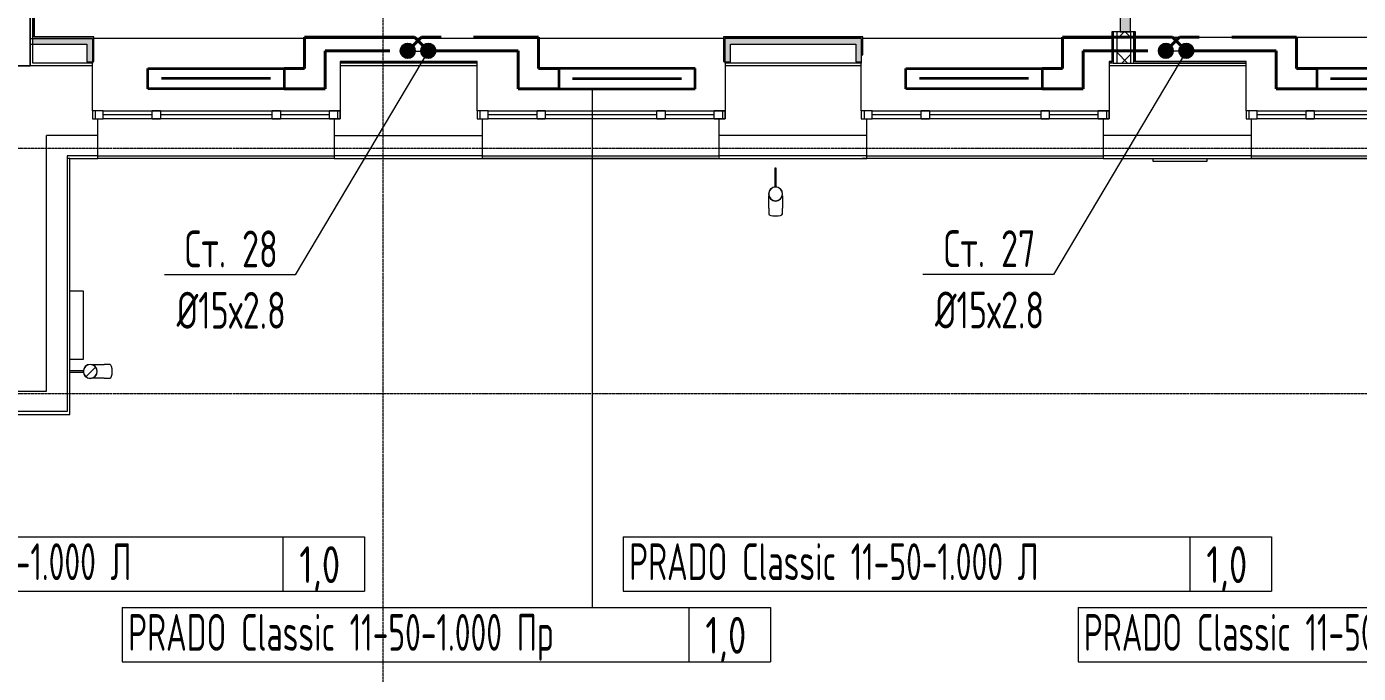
# Model space of a CAD drawing. Header units: millimetres. Extents: x -3929 to 624051, y 52832 to 514950.
# Drawn here: x 179190 to 188967, y 321869 to 326614 of the extents above; entities that cross this region are included whole.
import ezdxf
from ezdxf import colors
from ezdxf.entities.mleader import LeaderData, LeaderLine
from ezdxf.enums import TextEntityAlignment as Align
from ezdxf.math import Vec2, Vec3

# ---------------------------------------------------------------- set-up
doc = ezdxf.new("R2010")
doc.units = ezdxf.units.MM
for name, pattern in [('ADSK_Линия сетки', [25, 20, -2.5, 0, -2.5]), ('ADSK_Штриховая_ш2 п1', [3, 2, -1]), ('Hidden', [7.14375, 4.7625, -2.38125])]:
    doc.linetypes.add(name, pattern=pattern)
for name, color, linetype, lineweight in [('_ Окна', 7, 'Continuous', 9), ('Обобщенные модели', 7, 'Continuous', 18), ('ОВ-О-Оборудование', 32, 'Continuous', 35), ('ОВ-ТЕКСТ', 7, 'Continuous', 25), ('Окна', 7, 'Continuous', 9), ('Оси', 253, 'Continuous', 9), ('Перекрытие', 7, 'Continuous', 18), ('Стены внутренние', 7, 'Continuous', 18), ('Стены наружные', 7, 'Continuous', 18), ('Стены несущие', 7, 'Continuous', 30), ('Стены отделка', 7, 'Continuous', 30), ('Стены штриховка', 7, 'Continuous', 9), ('Узлы', 7, 'Continuous', 18)]:
    doc.layers.add(name, color=color, linetype=linetype, lineweight=lineweight)
doc.layers.add('Линии', color=7, linetype='Continuous', lineweight=9, true_color=0x00a600)
for name, color, linetype in [('ПРИБОРЫ', 3, 'Continuous'), ('статистика приборов', 252, 'Continuous'), ('стояки', 7, 'Continuous')]:
    doc.layers.add(name, color=color, linetype=linetype)
doc.layers.add('т11.1', color=1, linetype='Continuous', true_color=0xff0000)
doc.layers.add('т21.1', color=5, linetype='Continuous', true_color=0x0000ff)
doc.styles.add('СТИЛЬ', font='simplex.shx', dxfattribs={"width": 0.65})

# ---------------------------------------------------------------- blocks, each defined once
blk = doc.blocks.new('*U2874')
at = {"layer": 'ОВ-О-Оборудование', "color": 32, "ltscale": 0.1, "true_color": 0xcd6928}
for p, q in [((500, 75), (-500, 75)), ((-500, 75), (-500, -75)), ((-400, 0), (400, 0)), ((500, -75), (500, 75)), ((-500, -75), (500, -75))]:
    blk.add_line(p, q, dxfattribs=at)
blk = doc.blocks.new('3 этаж')
at = {"layer": 'Стены внутренние', "lineweight": 0}
for points in [[(370412, -83729.2), (370412, -83689.2), (369975.6, -83689.2), (369976.1, -83729.2), (370372, -83729.2)], [(370412, -83859.2), (370412, -83729.2), (370372, -83729.2), (370372, -83859.2)], [(375097, -83859.2), (375097, -83689.2), (375057, -83689.2), (375057, -83859.2)], [(375097, -83729.2), (376057, -83729.2), (376057, -83689.2), (375097, -83689.2), (375097, -83712)], [(376057, -83859.2), (376057, -83729.2), (376017, -83729.2), (376017, -83859.2)]]:
    blk.add_hatch(color=253, dxfattribs=at).paths.add_polyline_path(points)
at = {"layer": 'Узлы', "lineweight": 0}
blk.add_hatch(color=253, dxfattribs=at).paths.add_polyline_path([(378032, -83639.2), (378032, -78639.2), (377956.4, -78639.2), (377956.4, -83639.2)])
at = {"layer": '_ Окна', "color": 253, "lineweight": 0}
for p, q in [((370492, -84219.2), (370412, -84219.2)), ((370412, -84219.2), (370412, -84279.2)), ((370432, -84219.2), (370432, -84279.2)), ((370492, -84279.2), (370492, -84219.2)), ((370852, -84249.2), (370492, -84249.2)), ((370852, -84279.2), (370852, -84219.2)), ((370852, -84219.2), (370912, -84219.2)), ((370912, -84219.2), (370912, -84279.2)), ((371732, -84249.2), (370912, -84249.2)), ((371732, -84279.2), (371732, -84219.2)), ((371732, -84219.2), (371792, -84219.2)), ((371792, -84219.2), (371792, -84279.2)), ((372152, -84249.2), (371792, -84249.2)), ((372152, -84279.2), (372152, -84219.2)), ((372152, -84219.2), (372232, -84219.2)), ((372212, -84219.2), (372212, -84279.2)), ((372232, -84219.2), (372232, -84279.2)), ((373317, -84219.2), (373237, -84219.2)), ((373237, -84219.2), (373237, -84279.2)), ((373257, -84219.2), (373257, -84279.2)), ((373317, -84279.2), (373317, -84219.2)), ((373677, -84249.2), (373317, -84249.2)), ((373677, -84279.2), (373677, -84219.2)), ((373677, -84219.2), (373737, -84219.2)), ((373737, -84219.2), (373737, -84279.2)), ((374557, -84249.2), (373737, -84249.2)), ((374557, -84279.2), (374557, -84219.2)), ((374557, -84219.2), (374617, -84219.2)), ((374617, -84219.2), (374617, -84279.2)), ((374977, -84249.2), (374617, -84249.2)), ((374977, -84279.2), (374977, -84219.2)), ((374977, -84219.2), (375057, -84219.2)), ((375037, -84219.2), (375037, -84279.2)), ((375057, -84219.2), (375057, -84279.2)), ((376137, -84219.2), (376057, -84219.2)), ((376057, -84219.2), (376057, -84279.2)), ((376077, -84219.2), (376077, -84279.2)), ((376137, -84279.2), (376137, -84219.2)), ((376497, -84249.2), (376137, -84249.2)), ((376497, -84279.2), (376497, -84219.2)), ((376497, -84219.2), (376557, -84219.2)), ((376557, -84219.2), (376557, -84279.2)), ((377377, -84249.2), (376557, -84249.2)), ((377377, -84279.2), (377377, -84219.2)), ((377377, -84219.2), (377437, -84219.2)), ((377437, -84219.2), (377437, -84279.2)), ((377797, -84249.2), (377437, -84249.2)), ((377797, -84279.2), (377797, -84219.2)), ((377797, -84219.2), (377877, -84219.2)), ((377857, -84219.2), (377857, -84279.2)), ((377877, -84219.2), (377877, -84279.2)), ((378962.2, -84219.2), (378882.2, -84219.2)), ((378882.2, -84219.2), (378882.2, -84279.2)), ((378902.2, -84219.2), (378902.2, -84279.2)), ((378962.2, -84279.2), (378962.2, -84219.2)), ((379322.2, -84249.2), (378962.2, -84249.2)), ((379322.2, -84279.2), (379322.2, -84219.2)), ((379322.2, -84219.2), (379382.2, -84219.2)), ((379382.2, -84219.2), (379382.2, -84279.2)), ((380202.2, -84249.2), (379382.2, -84249.2)), ((370412, -84279.2), (370492, -84279.2)), ((370912, -84279.2), (370852, -84279.2)), ((371792, -84279.2), (371732, -84279.2)), ((372232, -84279.2), (372152, -84279.2)), ((373237, -84279.2), (373317, -84279.2)), ((373737, -84279.2), (373677, -84279.2)), ((374617, -84279.2), (374557, -84279.2)), ((375057, -84279.2), (374977, -84279.2)), ((376057, -84279.2), (376137, -84279.2)), ((376557, -84279.2), (376497, -84279.2)), ((377437, -84279.2), (377377, -84279.2)), ((377877, -84279.2), (377797, -84279.2)), ((378882.2, -84279.2), (378962.2, -84279.2)), ((379382.2, -84279.2), (379322.2, -84279.2))]:
    blk.add_line(p, q, dxfattribs=at)
at = {"layer": 'Линии', "color": 253, "lineweight": 0}
for p, q in [((377956.4, -78639.2), (377956.4, -83639.2)), ((378032, -83639.2), (378032, -78639.2)), ((377956.4, -83639.2), (378032, -83639.2))]:
    blk.add_line(p, q, dxfattribs=at)
at = {"layer": 'Обобщенные модели', "color": 253, "lineweight": 0}
for p, q in [((375422.6, -84639.2), (375422.6, -84778.3)), ((375432.6, -84639.2), (375422.6, -84639.2)), ((375432.6, -84778.3), (375432.6, -84639.2)), ((375377.6, -84844.5), (375377.6, -84842.2)), ((375377.6, -84847.3), (375377.6, -84844.5)), ((375377.6, -84850.2), (375377.6, -84847.3)), ((375377.6, -84853.4), (375377.6, -84850.2)), ((375377.6, -84856.8), (375377.6, -84853.4)), ((375377.6, -84860.4), (375377.6, -84856.8)), ((375477.6, -84842.2), (375477.6, -84843.4)), ((375477.6, -84843.4), (375477.6, -84846.1)), ((375477.6, -84846.1), (375477.6, -84849)), ((375477.6, -84849), (375477.6, -84852.1)), ((375477.6, -84852.1), (375477.6, -84855.4)), ((375477.6, -84855.4), (375477.6, -84858.8)), ((375477.6, -84858.8), (375477.6, -84862.5)), ((375377.6, -84864.1), (375377.6, -84860.4)), ((375377.6, -84868.1), (375377.6, -84864.1)), ((375377.6, -84872.2), (375377.6, -84868.1)), ((375377.6, -84876.5), (375377.6, -84872.2)), ((375377.6, -84880.9), (375377.6, -84876.5)), ((375377.6, -84885.5), (375377.6, -84880.9)), ((375377.6, -84890.3), (375377.6, -84885.5)), ((375377.6, -84895.2), (375377.6, -84890.3)), ((375377.6, -84900.2), (375377.6, -84895.2)), ((375377.6, -84905.4), (375377.6, -84900.2)), ((375377.6, -84910.7), (375377.6, -84905.4)), ((375377.6, -84916.1), (375377.6, -84910.7)), ((375377.6, -84921.6), (375377.6, -84916.1)), ((375377.6, -84927.1), (375377.6, -84921.6)), ((375377.6, -84932.8), (375377.6, -84927.1)), ((375377.6, -84932.8), (375377.6, -84975.3)), ((375477.6, -84862.5), (375477.6, -84866.4)), ((375477.6, -84866.4), (375477.6, -84870.4)), ((375477.6, -84870.4), (375477.6, -84874.7)), ((375477.6, -84874.7), (375477.6, -84879)), ((375477.6, -84879), (375477.6, -84883.6)), ((375477.6, -84883.6), (375477.6, -84888.3)), ((375477.6, -84888.3), (375477.6, -84893.1)), ((375477.6, -84893.1), (375477.6, -84898.1)), ((375477.6, -84898.1), (375477.6, -84903.2)), ((375477.6, -84903.2), (375477.6, -84908.5)), ((375477.6, -84908.5), (375477.6, -84913.8)), ((375477.6, -84913.8), (375477.6, -84919.3)), ((375477.6, -84919.3), (375477.6, -84924.8)), ((375477.6, -84924.8), (375477.6, -84930.4)), ((375477.6, -84930.4), (375477.6, -84932.8)), ((375477.6, -84975.3), (375477.6, -84932.8)), ((370345.3, -86126.3), (370246.2, -86126.3)), ((370409.2, -86081.3), (370410.4, -86081.3)), ((370410.4, -86081.3), (370413.1, -86081.3)), ((370413.1, -86081.3), (370416, -86081.3)), ((370416, -86081.3), (370419.1, -86081.3)), ((370419.1, -86081.3), (370422.4, -86081.3)), ((370422.4, -86081.3), (370425.8, -86081.3)), ((370425.8, -86081.3), (370429.5, -86081.3)), ((370429.5, -86081.3), (370433.4, -86081.3)), ((370433.4, -86081.3), (370437.4, -86081.3)), ((370437.4, -86081.3), (370441.6, -86081.3)), ((370441.6, -86081.3), (370446, -86081.3)), ((370446, -86081.3), (370450.6, -86081.3)), ((370450.6, -86081.3), (370455.3, -86081.3)), ((370455.3, -86081.3), (370460.1, -86081.3)), ((370460.1, -86081.3), (370465.1, -86081.3)), ((370465.1, -86081.3), (370470.2, -86081.3)), ((370470.2, -86081.3), (370475.5, -86081.3)), ((370475.5, -86081.3), (370480.8, -86081.3)), ((370480.8, -86081.3), (370486.3, -86081.3)), ((370486.3, -86081.3), (370491.8, -86081.3)), ((370491.8, -86081.3), (370497.4, -86081.3)), ((370497.4, -86081.3), (370499.8, -86081.3)), ((370542.3, -86081.3), (370499.8, -86081.3)), ((370246.2, -86136.3), (370345.3, -86136.3)), ((370411.5, -86181.3), (370409.2, -86181.3)), ((370414.3, -86181.3), (370411.5, -86181.3)), ((370417.2, -86181.3), (370414.3, -86181.3)), ((370420.4, -86181.3), (370417.2, -86181.3)), ((370423.8, -86181.3), (370420.4, -86181.3)), ((370427.3, -86181.3), (370423.8, -86181.3)), ((370431.1, -86181.3), (370427.3, -86181.3)), ((370435, -86181.3), (370431.1, -86181.3)), ((370439.2, -86181.3), (370435, -86181.3)), ((370443.5, -86181.3), (370439.2, -86181.3)), ((370447.9, -86181.3), (370443.5, -86181.3)), ((370452.5, -86181.3), (370447.9, -86181.3)), ((370457.3, -86181.3), (370452.5, -86181.3)), ((370462.2, -86181.3), (370457.3, -86181.3)), ((370467.2, -86181.3), (370462.2, -86181.3)), ((370472.4, -86181.3), (370467.2, -86181.3)), ((370477.7, -86181.3), (370472.4, -86181.3)), ((370483.1, -86181.3), (370477.7, -86181.3)), ((370488.5, -86181.3), (370483.1, -86181.3)), ((370494.1, -86181.3), (370488.5, -86181.3)), ((370499.8, -86181.3), (370494.1, -86181.3)), ((370499.8, -86181.3), (370542.3, -86181.3))]:
    blk.add_line(p, q, dxfattribs=at)
at = {"layer": 'Обобщенные модели', "color": 253, "linetype": 'Continuous', "lineweight": 0}
blk.add_line((370364.5, -86169.8), (370433.9, -86100.4), dxfattribs=at)
at = {"layer": 'Обобщенные модели', "color": 253, "lineweight": 0}
for centre, radius, start, end in [((375427.6, -84829.2), 52, 90, 270), ((375427.6, -84829.2), 50, 90, 270), ((375427.6, -84829.2), 52, 270, 90), ((375427.6, -84829.2), 50, 270, 90), ((370396.2, -86131.3), 52, 0, 180), ((370396.2, -86131.3), 50, 0, 180), ((370396.2, -86131.3), 52, 180, 0), ((370396.2, -86131.3), 50, 180, 0)]:
    blk.add_arc(centre, radius, start, end, dxfattribs=at)
for centre, major_axis, start_param, end_param in [((375427.6, -84975.3), (50, 0), 3.141593, 4.712389), ((375427.6, -84975.3), (50, 0), 4.712389, 6.283185), ((370542.3, -86131.3), (0, 50), 4.712389, 6.283185), ((370542.3, -86131.3), (0, 50), 3.141593, 4.712389)]:
    blk.add_ellipse(centre, major_axis=major_axis, ratio=0.309017, start_param=start_param, end_param=end_param, dxfattribs=at)
at = {"layer": 'Окна', "color": 253, "lineweight": 0}
for p, q in [((370492, -84219.2), (370412, -84219.2)), ((370412, -84219.2), (370412, -84279.2)), ((370492, -84219.2), (370852, -84219.2)), ((370912, -84219.2), (370852, -84219.2)), ((370912, -84219.2), (371732, -84219.2)), ((371792, -84219.2), (371732, -84219.2)), ((371792, -84219.2), (372152, -84219.2)), ((372232, -84219.2), (372152, -84219.2)), ((372232, -84279.2), (372232, -84219.2)), ((373317, -84219.2), (373237, -84219.2)), ((373237, -84219.2), (373237, -84279.2)), ((373317, -84219.2), (373677, -84219.2)), ((373737, -84219.2), (373677, -84219.2)), ((373737, -84219.2), (374557, -84219.2)), ((374617, -84219.2), (374557, -84219.2)), ((374617, -84219.2), (374977, -84219.2)), ((375057, -84219.2), (374977, -84219.2)), ((375057, -84279.2), (375057, -84219.2)), ((376137, -84219.2), (376057, -84219.2)), ((376057, -84219.2), (376057, -84279.2)), ((376137, -84219.2), (376497, -84219.2)), ((376557, -84219.2), (376497, -84219.2)), ((376557, -84219.2), (377377, -84219.2)), ((377437, -84219.2), (377377, -84219.2)), ((377437, -84219.2), (377797, -84219.2)), ((377877, -84219.2), (377797, -84219.2)), ((377877, -84279.2), (377877, -84219.2)), ((378962.2, -84219.2), (378882.2, -84219.2)), ((378882.2, -84219.2), (378882.2, -84279.2)), ((378962.2, -84219.2), (379322.2, -84219.2)), ((379382.2, -84219.2), (379322.2, -84219.2)), ((379382.2, -84219.2), (380202.2, -84219.2)), ((370412, -84279.2), (370492, -84279.2)), ((370852, -84279.2), (370492, -84279.2)), ((370852, -84279.2), (370912, -84279.2)), ((371732, -84279.2), (370912, -84279.2)), ((371732, -84279.2), (371792, -84279.2)), ((372152, -84279.2), (371792, -84279.2)), ((372152, -84279.2), (372232, -84279.2)), ((373237, -84279.2), (373317, -84279.2)), ((373677, -84279.2), (373317, -84279.2)), ((373677, -84279.2), (373737, -84279.2)), ((374557, -84279.2), (373737, -84279.2)), ((374557, -84279.2), (374617, -84279.2)), ((374977, -84279.2), (374617, -84279.2)), ((374977, -84279.2), (375057, -84279.2)), ((376057, -84279.2), (376137, -84279.2)), ((376497, -84279.2), (376137, -84279.2)), ((376497, -84279.2), (376557, -84279.2)), ((377377, -84279.2), (376557, -84279.2)), ((377377, -84279.2), (377437, -84279.2)), ((377797, -84279.2), (377437, -84279.2)), ((377797, -84279.2), (377877, -84279.2)), ((378882.2, -84279.2), (378962.2, -84279.2)), ((379322.2, -84279.2), (378962.2, -84279.2)), ((379322.2, -84279.2), (379382.2, -84279.2)), ((380202.2, -84279.2), (379382.2, -84279.2))]:
    blk.add_line(p, q, dxfattribs=at)
at = {"layer": 'Оси', "color": 253, "linetype": 'ADSK_Линия сетки', "lineweight": 0}
for p, q in [((372547.6, -89970), (372547.6, -65189.4)), ((351838.9, -84492.4), (413046.1, -84492.4)), ((351838.9, -86292.4), (413046.1, -86292.4))]:
    blk.add_line(p, q, dxfattribs=at)
at = {"layer": 'Перекрытие', "color": 253, "lineweight": 0}
for p, q in [((380654.6, -83680.7), (378069, -83680.7)), ((375045.1, -83689.2), (370424, -83689.2)), ((377895, -83689.2), (376069, -83689.2)), ((370412, -83859.2), (370412, -83869.2)), ((375057, -83869.2), (375057, -83859.2)), ((376057, -83859.2), (376057, -83869.2))]:
    blk.add_line(p, q, dxfattribs=at)
at = {"layer": 'Стены внутренние', "color": 253, "linetype": 'Continuous', "lineweight": 0}
for p, q in [((377932, -83693.4), (377986.3, -83639.2)), ((378032, -83678), (377993.1, -83639.2)), ((378011, -83869.2), (377932, -83790.2)), ((377968.4, -83869.2), (378032, -83805.6))]:
    blk.add_line(p, q, dxfattribs=at)
at = {"layer": 'Стены наружные', "color": 253, "lineweight": 0}
for p, q in [((370452, -84549.2), (372187, -84549.2)), ((373277, -84549.2), (375012, -84549.2)), ((376097, -84549.2), (377832, -84549.2)), ((378922.2, -84549.2), (380657.2, -84549.2)), ((372187, -84569.2), (370452, -84569.2)), ((373277, -84569.2), (375012, -84569.2)), ((373277, -84569.2), (373277, -84570.2)), ((375001.2, -84570.2), (373277, -84570.2)), ((375001.2, -84570.2), (375001.2, -84569.2)), ((376062.2, -84569.2), (376062.2, -84570.2)), ((377832, -84570.2), (376062.2, -84570.2)), ((377832, -84569.2), (376097, -84569.2)), ((377832, -84569.2), (377832, -84570.2)), ((378922.2, -84569.2), (380657.2, -84569.2)), ((378927, -84569.2), (378927, -84570.2)), ((380681.2, -84570.2), (378927, -84570.2))]:
    blk.add_line(p, q, dxfattribs=at)
at = {"layer": 'Стены несущие', "color": 253, "lineweight": 0}
for p, q in [((369956.2, -83889.5), (369940.1, -77969.2)), ((370412, -83889.2), (369516.2, -83889.2)), ((369516.2, -83890.6), (369956.2, -83889.5)), ((370412, -84219.2), (370412, -83889.2)), ((372232, -83889.2), (372232, -84219.2)), ((373237, -83889.2), (372232, -83889.2)), ((373237, -84219.2), (373237, -83889.2)), ((375057, -83889.2), (375057, -84219.2)), ((376057, -83889.2), (375057, -83889.2)), ((376057, -84219.2), (376057, -83889.2)), ((377877, -83889.2), (377877, -84219.2)), ((378882.2, -83889.2), (377877, -83889.2)), ((378882.2, -84219.2), (378882.2, -83889.2)), ((370452, -84399.2), (370452, -84279.2)), ((372187, -84279.2), (372187, -84399.2)), ((373277, -84399.2), (373277, -84279.2)), ((375012, -84279.2), (375012, -84399.2)), ((376097, -84399.2), (376097, -84279.2)), ((377832, -84279.2), (377832, -84399.2)), ((378922.2, -84399.2), (378922.2, -84279.2)), ((370076.2, -86276.3), (370076.2, -84399.2)), ((370452, -84399.2), (370076.2, -84399.2)), ((372187, -84399.2), (373277, -84399.2)), ((376097, -84399.2), (375012, -84399.2)), ((378922.2, -84399.2), (377832, -84399.2)), ((362059.9, -86276.3), (370076.2, -86276.3))]:
    blk.add_line(p, q, dxfattribs=at)
at = {"layer": 'Стены отделка', "color": 253, "lineweight": 0}
for p, q in [((369938.6, -77989.2), (369956.2, -83888)), ((369976.1, -83869.2), (369958.6, -77989.1)), ((369987.5, -83677.2), (369971.8, -78386.8)), ((370422, -83677.2), (369987.5, -83677.2)), ((370424, -83857.2), (370424, -83679.2)), ((375045, -83679.2), (375045, -83857.2)), ((376067, -83677.2), (375047, -83677.2)), ((376069, -83809.2), (376069, -83679.2)), ((378069, -83639.2), (377895, -83639.2)), ((377895, -83639.2), (377895, -83857.2)), ((377907, -83639.2), (377907, -83869.2)), ((378057, -83869.2), (378057, -83639.2)), ((378069, -83857.2), (378069, -83639.2)), ((369955.6, -83689.2), (370412, -83689.2)), ((369955.7, -83729.2), (370372, -83729.2)), ((370372, -83729.2), (370372, -83859.2)), ((370412, -83689.2), (370412, -83859.2)), ((376057, -83689.2), (375057, -83689.2)), ((375057, -83859.2), (375057, -83689.2)), ((375097, -83729.2), (376017, -83729.2)), ((375097, -83859.2), (375097, -83729.2)), ((376017, -83729.2), (376017, -83859.2)), ((376057, -83689.2), (376057, -83859.2)), ((370412, -83869.2), (369976.1, -83869.2)), ((370372, -83859.2), (370412, -83859.2)), ((370412, -83857.2), (370424, -83857.2)), ((370412, -83889.2), (370412, -83869.2)), ((372232, -83857.2), (372232, -83889.2)), ((373237, -83857.2), (372232, -83857.2)), ((373237, -83889.2), (373237, -83857.2)), ((375045, -83857.2), (375057, -83857.2)), ((375057, -83859.2), (375097, -83859.2)), ((376057, -83869.2), (375057, -83869.2)), ((375057, -83869.2), (375057, -83889.2)), ((376017, -83859.2), (376057, -83859.2)), ((376057, -83809.2), (376069, -83809.2)), ((376057, -83889.2), (376057, -83869.2)), ((377877, -83857.2), (377877, -83889.2)), ((377895, -83857.2), (377877, -83857.2)), ((377907, -83869.2), (378067, -83869.2)), ((378882.2, -83857.2), (378069, -83857.2)), ((378882.2, -83889.2), (378882.2, -83857.2)), ((369956.2, -83888), (369976.2, -83887.9)), ((369976.2, -83887.9), (369976.2, -83889.2)), ((370452, -84569.2), (370452, -84399.2)), ((372187, -84399.2), (372187, -84569.2)), ((373277, -84569.2), (373277, -84399.2)), ((375012, -84399.2), (375012, -84569.2)), ((376097, -84569.2), (376097, -84399.2)), ((377832, -84399.2), (377832, -84569.2)), ((378922.2, -84569.2), (378922.2, -84399.2)), ((370452, -84549.2), (370226.2, -84549.2)), ((370226.2, -84549.2), (370226.2, -86426.3)), ((373277, -84549.2), (372187, -84549.2)), ((376097, -84549.2), (375012, -84549.2)), ((378922.2, -84549.2), (377832, -84549.2)), ((370246.2, -84569.2), (370452, -84569.2)), ((370246.2, -86446.3), (370246.2, -84569.2)), ((372187, -84569.2), (373277, -84569.2)), ((375012, -84569.2), (376097, -84569.2)), ((377832, -84569.2), (378922.2, -84569.2)), ((378196.2, -84569.2), (378196.2, -84589.2)), ((378196.2, -84589.2), (378596.2, -84589.2)), ((378596.2, -84589.2), (378596.2, -84569.2)), ((370346.2, -85541.3), (370246.2, -85541.3)), ((370346.2, -86041.3), (370346.2, -85541.3)), ((370246.2, -86041.3), (370346.2, -86041.3)), ((361890.7, -86446.3), (370246.2, -86446.3)), ((370226.2, -86426.3), (361910.6, -86426.3))]:
    blk.add_line(p, q, dxfattribs=at)
at = {"layer": 'Стены штриховка', "color": 253, "lineweight": 0}
for p, q in [((369985.5, -83679.2), (369969.8, -78384.8)), ((370424, -83679.2), (369985.5, -83679.2)), ((370422, -83857.2), (370422, -83677.2)), ((370424, -83677.2), (370422, -83677.2)), ((370424, -83679.2), (370424, -83677.2)), ((375047, -83677.2), (375045, -83677.2)), ((375045, -83677.2), (375045, -83679.2)), ((376069, -83679.2), (375045, -83679.2)), ((375047, -83677.2), (375047, -83857.2)), ((376067, -83809.2), (376067, -83677.2)), ((376069, -83677.2), (376067, -83677.2)), ((376069, -83679.2), (376069, -83677.2)), ((377897, -83639.2), (377897, -83859.2)), ((377932, -83639.2), (377932, -83869.2)), ((378032, -83639.2), (378032, -83869.2)), ((378067, -83859.2), (378067, -83639.2)), ((373237, -83859.2), (372232, -83859.2)), ((373237, -83869.2), (372232, -83869.2)), ((377897, -83859.2), (377877, -83859.2)), ((377907, -83869.2), (377877, -83869.2)), ((378882.2, -83859.2), (378067, -83859.2)), ((378067, -83869.2), (378882.2, -83869.2)), ((370246.2, -84569.2), (370226.2, -84569.2))]:
    blk.add_line(p, q, dxfattribs=at)

msp = doc.modelspace()

# ---------------------------------------------------------------- hatches: boundary and pattern name
at = {"layer": 'т11.1', "lineweight": 40}
h = msp.add_hatch(color=256, dxfattribs=at)
h.dxf.hatch_style = 1
h.paths.add_polyline_path([(182188.76, 326436.272, 1), (182088.76, 326436.272, 1)])
h = msp.add_hatch(color=256, dxfattribs=at)
h.dxf.hatch_style = 1
h.paths.add_polyline_path([(187753.759, 326436.272, 1), (187653.759, 326436.272, 1)])
at = {"layer": 'т21.1', "linetype": 'ADSK_Штриховая_ш2 п1', "lineweight": 40, "ltscale": 50}
h = msp.add_hatch(color=256, dxfattribs=at)
h.dxf.hatch_style = 1
h.paths.add_polyline_path([(182038.76, 326436.272, 1), (181938.76, 326436.272, 1)])
h = msp.add_hatch(color=256, dxfattribs=at)
h.dxf.hatch_style = 1
h.paths.add_polyline_path([(187603.759, 326436.272, 1), (187503.759, 326436.272, 1)])

# ---------------------------------------------------------------- linework, layer by layer
at = {"layer": 'ПРИБОРЫ', "color": 7, "lineweight": 15}
for p, q in [((176911.443, 322871.332), (181671.063, 322871.332)), ((176911.443, 322871.332), (181671.063, 322871.332)), ((181071.063, 322871.332), (181071.063, 322471.332)), ((181671.063, 322871.332), (181671.063, 322471.332)), ((183570.602, 322871.332), (188330.222, 322871.332)), ((183570.602, 322871.332), (188330.222, 322871.332)), ((183570.602, 322871.332), (183570.602, 322471.332)), ((187730.222, 322871.332), (187730.222, 322471.332)), ((188330.222, 322871.332), (188330.222, 322471.332)), ((176911.443, 322471.332), (181671.063, 322471.332)), ((183570.602, 322471.332), (188330.222, 322471.332)), ((179892.694, 322352.735), (184652.314, 322352.735)), ((179892.694, 322352.735), (184652.314, 322352.735)), ((179892.694, 322352.735), (179892.694, 321952.735)), ((184052.314, 322352.735), (184052.314, 321952.735)), ((184652.314, 322352.735), (184652.314, 321952.735)), ((186909.099, 322352.735), (191668.719, 322352.735)), ((186909.099, 322352.735), (191668.719, 322352.735)), ((186909.099, 322352.735), (186909.099, 321952.735)), ((179892.694, 321952.735), (184652.314, 321952.735)), ((186909.099, 321952.735), (191668.719, 321952.735))]:
    msp.add_line(p, q, dxfattribs=at)
at = {"layer": 'стояки', "color": 7, "lineweight": 15}
msp.add_lwpolyline([(183341.542, 326157.613), (183341.542, 322352.735)], dxfattribs=at)
at = {"layer": 'т11.1', "lineweight": 40}
for p, q in [((181231.018, 326307.613), (181231.018, 326537.27)), ((181231.018, 326537.27), (182037.762, 326537.27)), ((182138.76, 326436.272), (182037.762, 326537.27)), ((186796.017, 326307.613), (186796.017, 326537.27)), ((186796.017, 326537.27), (187602.761, 326537.27)), ((187703.759, 326436.272), (187602.761, 326537.27)), ((182798.231, 326437.27), (182138.76, 326436.272)), ((182798.231, 326157.613), (182798.231, 326437.27)), ((188363.23, 326437.27), (187703.759, 326436.272)), ((188363.23, 326157.613), (188363.23, 326437.27)), ((181081.018, 326307.613), (181231.018, 326307.613)), ((186646.017, 326307.613), (186796.017, 326307.613)), ((183098.231, 326157.613), (182798.231, 326157.613)), ((188663.23, 326157.613), (188363.23, 326157.613))]:
    msp.add_line(p, q, dxfattribs=at)
for centre in [(182138.76, 326436.272), (187703.759, 326436.272)]:
    msp.add_circle(centre, 50, dxfattribs=at)
at = {"layer": 'т21.1', "linetype": 'Hidden', "lineweight": 40, "ltscale": 100}
for p, q in [((181988.76, 326436.272), (182089.758, 326537.27)), ((182948.231, 326537.27), (182089.758, 326537.27)), ((182948.231, 326307.613), (182948.231, 326537.27)), ((187553.759, 326436.272), (187654.756, 326537.27)), ((188513.23, 326537.27), (187654.756, 326537.27)), ((188513.23, 326307.613), (188513.23, 326537.27)), ((181381.018, 326157.613), (181381.018, 326437.27)), ((181381.018, 326437.27), (181988.76, 326436.272)), ((186946.017, 326157.613), (186946.017, 326437.27)), ((186946.017, 326437.27), (187553.759, 326436.272)), ((183098.231, 326307.613), (182948.231, 326307.613)), ((188663.23, 326307.613), (188513.23, 326307.613)), ((181081.018, 326157.613), (181381.018, 326157.613)), ((186646.017, 326157.613), (186946.017, 326157.613))]:
    msp.add_line(p, q, dxfattribs=at)
at = {"layer": 'т21.1', "lineweight": 40, "ltscale": 50}
for centre in [(181988.76, 326436.272), (187553.759, 326436.272)]:
    msp.add_circle(centre, 50, dxfattribs=at)

# ---------------------------------------------------------------- block references
at = {"layer": 'ОВ-О-Оборудование', "ltscale": 10, "xscale": -1}
for p in [(180581.018, 326232.613), (186146.017, 326232.613)]:
    msp.add_blockref('*U2874', p, dxfattribs=at)
at = {"layer": 'ОВ-О-Оборудование', "ltscale": 10}
for p in [(183598.231, 326232.613), (189163.23, 326232.613)]:
    msp.add_blockref('*U2874', p, dxfattribs=at)
at = {"layer": 'стояки', "color": 5, "lineweight": 40}
msp.add_blockref('3 этаж', (-190738.98, 410215.433), dxfattribs=at)

# ---------------------------------------------------------------- texts
at = {"layer": 'статистика приборов', "color": 7, "style": 'СТИЛЬ', "width": 0.6}
for s, p in [('PRADO Classic 11-50-1.000 Л      ', (176954.419, 322553.185)), ('PRADO Classic 11-50-1.000 Л      ', (183613.578, 322553.185)), ('PRADO Classic 11-50-1.000 Пр      ', (179935.67, 322034.588)), ('PRADO Classic 11-50-1.000 Пр      ', (186952.075, 322034.588))]:
    msp.add_text(s, height=270, dxfattribs=at).set_placement(p)
at = {"layer": 'статистика приборов', "color": 7, "style": 'СТИЛЬ', "width": 0.7}
for p in [(181342.129, 322531.783), (188001.288, 322531.783), (184323.38, 322013.186)]:
    msp.add_text('1,0', height=270, dxfattribs=at).set_placement(p, align=Align.CENTER)

# ---------------------------------------------------------------- leaders
at = {"layer": 'ОВ-ТЕКСТ', "color": 7}
ml = msp.add_multileader_mtext('Standard', dxfattribs=at)
ml.set_content('\\A1;Ст. 28^J%%C15х2.8 ', color=7, style='СТИЛЬ')
ml.set_leader_properties(color=7, lineweight=18)
ml.build(insert=Vec2(0, 0))
ml.multileader.update_dxf_attribs({"text_left_attachment_type": 6, "text_right_attachment_type": 6, "dogleg_length": 0.36, "arrow_head_size": 0.126})
ctx = ml.context
ctx.base_point, ctx.char_height, ctx.arrow_head_size, ctx.landing_gap_size, ctx.plane_origin = Vec3(180224.56, 324793.973), 270, 0.126, 0.063, Vec3(186845.474, 320687.887)
ctx.left_attachment, ctx.right_attachment, ctx.text_align_type = 6, 6, 1
notes = []
notes.append((ctx, [(1, (1, 1, 0), (181160.938, 324793.973), (-1, 0), 0.252, [(0, [(181988.76, 326434.272), (182138.76, 326434.272)], 0, [])])]))
ctx.mtext.insert, ctx.mtext.width, ctx.mtext.alignment, ctx.mtext.flow_direction = Vec3(180692.623, 325117.973), 1404.14984, 2, 5
ml = msp.add_multileader_mtext('Standard', dxfattribs=at)
ml.set_content('\\A1;Ст. 27^J%%C15х2.8 ', color=7, style='СТИЛЬ')
ml.set_leader_properties(color=7, lineweight=18)
ml.build(insert=Vec2(0, 0))
ml.multileader.update_dxf_attribs({"text_left_attachment_type": 6, "text_right_attachment_type": 6, "dogleg_length": 0.36, "arrow_head_size": 0.126})
ctx = ml.context
ctx.base_point, ctx.char_height, ctx.arrow_head_size, ctx.landing_gap_size, ctx.plane_origin = Vec3(185791.559, 324795.973), 270, 0.126, 0.063, Vec3(192412.472, 320689.887)
ctx.left_attachment, ctx.right_attachment, ctx.text_align_type = 6, 6, 1
notes.append((ctx, [(1, (1, 1, 0), (186727.937, 324795.973), (-1, 0), 0.252, [(0, [(187555.759, 326436.272), (187705.759, 326436.272)], 0, [])])]))
ctx.mtext.insert, ctx.mtext.width, ctx.mtext.alignment, ctx.mtext.flow_direction = Vec3(186259.622, 325119.973), 1404.14984, 2, 5
for ctx, leaders in notes:
    for number, flags, end, landing, length, lines in leaders:
        leader = LeaderData()
        leader.index, (leader.has_last_leader_line, leader.has_dogleg_vector, leader.attachment_direction) = number, flags
        leader.last_leader_point, leader.dogleg_vector, leader.dogleg_length = Vec3(end), Vec3(landing), length
        for number, points, colour, breaks in lines:
            line = LeaderLine()
            line.index, line.vertices, line.color, line.breaks = number, Vec3.list(points), colors.encode_raw_color(colour), breaks
            leader.lines.append(line)
        ctx.leaders.append(leader)

doc.saveas('drawing.dxf')
